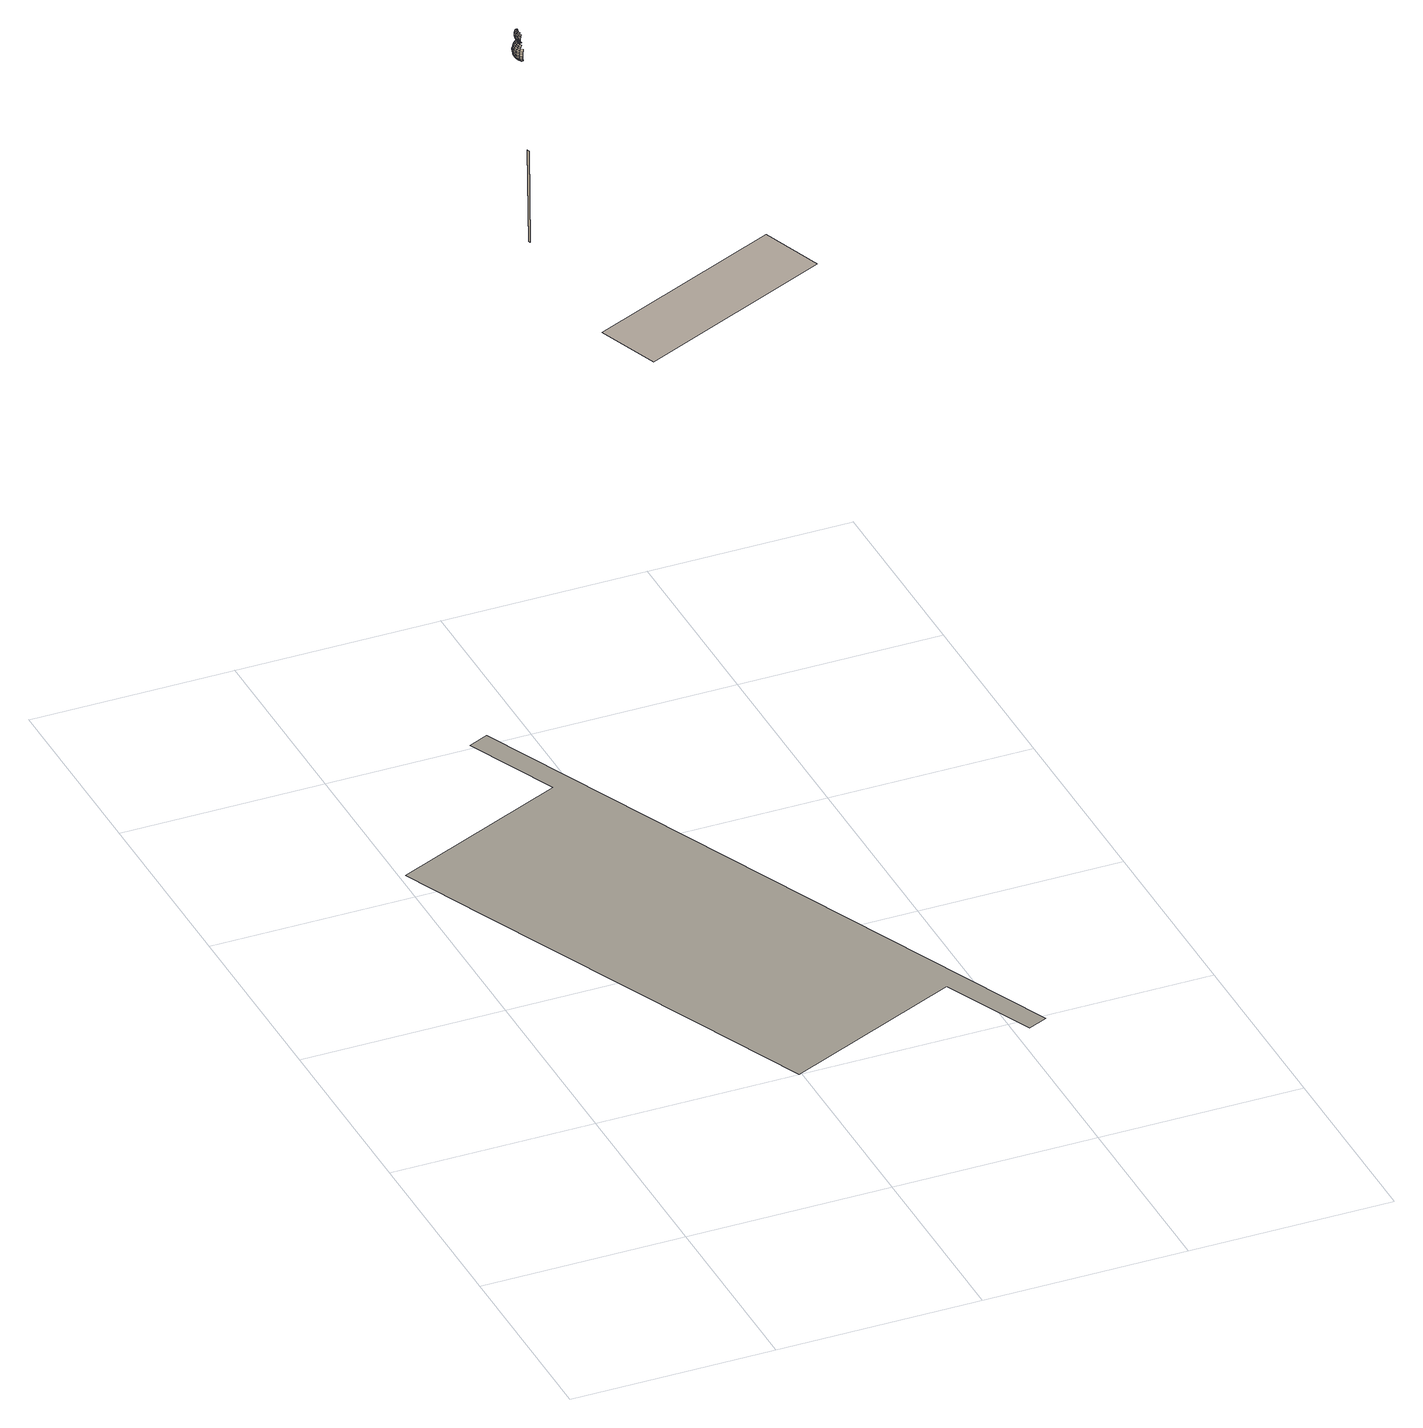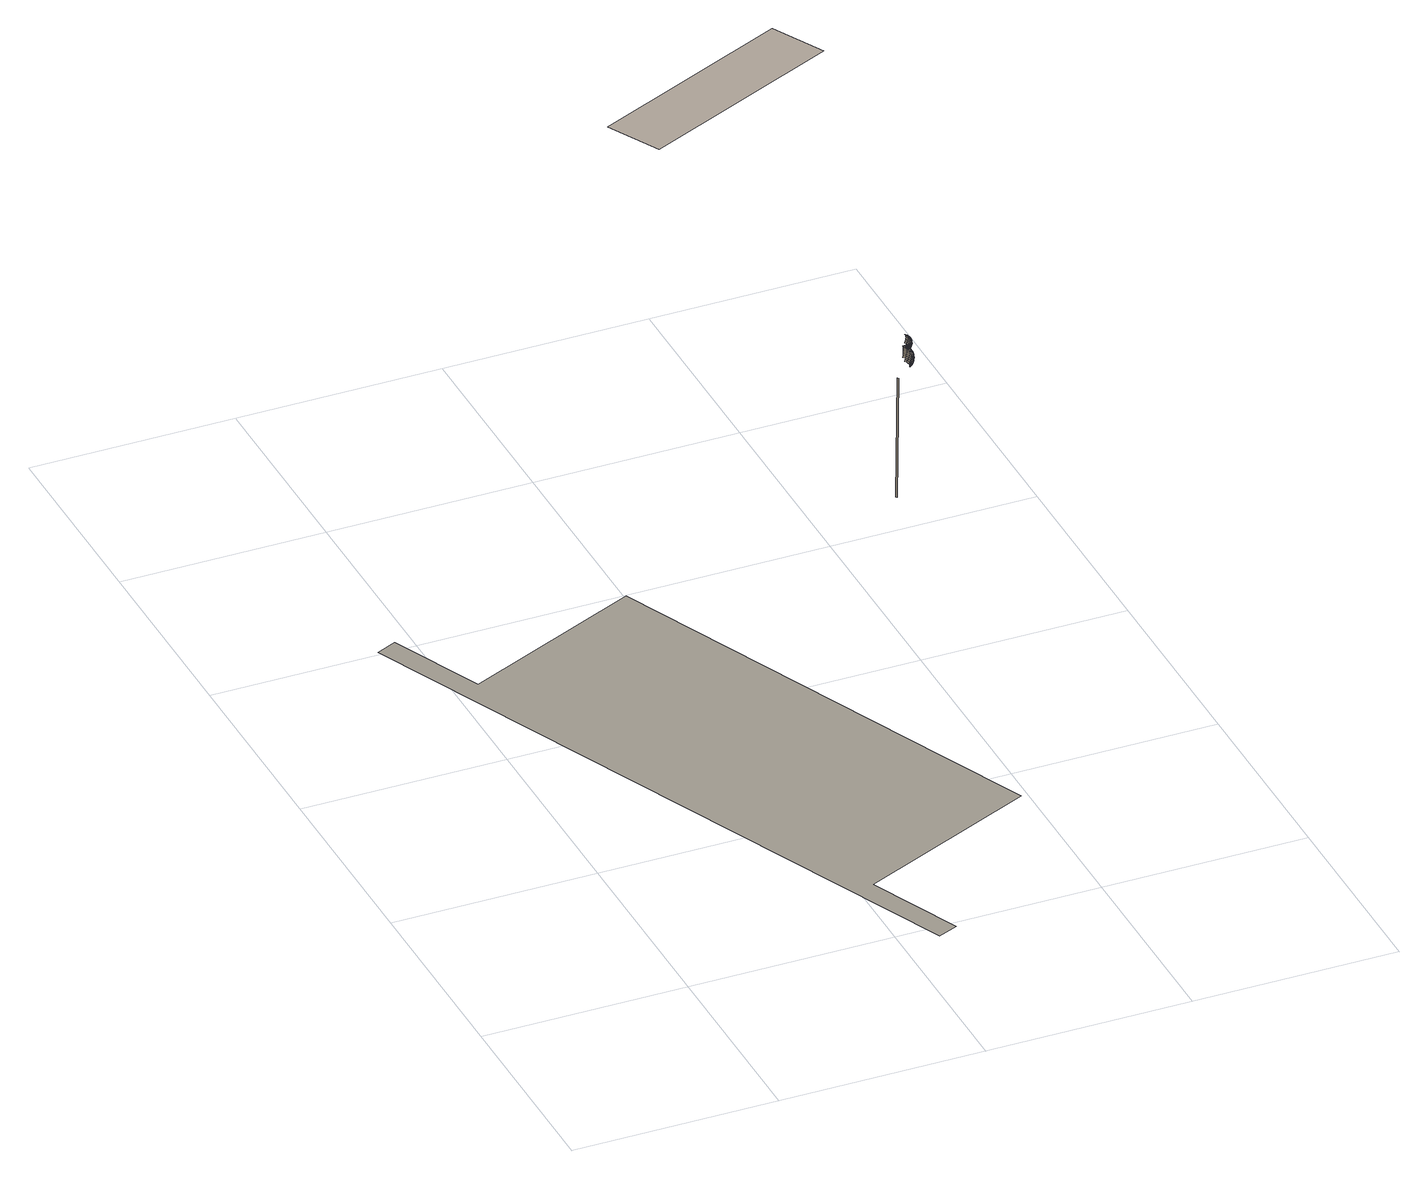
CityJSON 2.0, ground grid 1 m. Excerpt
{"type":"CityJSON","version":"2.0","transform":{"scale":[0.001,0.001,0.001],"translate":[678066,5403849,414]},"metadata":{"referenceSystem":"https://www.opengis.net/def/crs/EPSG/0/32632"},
"CityObjects":{
"building1":{"type":"Building","attributes":{"name":"building","dataAvailable":"Sufficient","opendrive_identifier_modelDate":"13-06-17","opendrive_identifier_modelName":"892_SAVe_Ingolstadt","opendrive_identifier_modelVendor":"3D Mapping Solutions","opendrive_identifier_roadObjectName":"building","opendrive_identifier_sourceFileName":"2019-11-29_SAVe_Ingolstadt_Prio5","opendrive_roadObject_dynamic":"false","opendrive_roadObject_orientation":"none","opendrive_roadObject_type":"BUILDING","opendrive_road_length":"211.9635830812","opendrive_road_rule":"RIGHTHANDTRAFFIC","measuredHeight":13.14},"children":["building1-1"],"geometry":[{"type":"MultiSurface","lod":"3","boundaries":[[[0,1,2,3]],[[4,5,6,7,8,9,10,11,12,13]]],"semantics":{"surfaces":[{"type":"OuterCeilingSurface"},{"type":"OuterFloorSurface"}],"values":[0,1]}}]},
"building1-1":{"type":"BuildingInstallation","attributes":{"@cityeditor:layer":"Unclassified.LoD3","relationToConstruction":"outside"},"parents":["building1"],"geometry":[{"type":"MultiSurface","lod":"3","boundaries":[[[14,15,16,17]],[[18,19,20,21]],[[19,22,23,20]],[[24,18,21,25]],[[22,26,27,23]],[[28,29,19,18]],[[29,30,22,19]],[[20,23,31,32]],[[21,20,32,33]],[[30,34,26,22]],[[35,28,18,24]],[[36,24,25,37]],[[26,38,39,27]],[[25,21,33,40]],[[23,27,41,31]],[[42,35,24,36]],[[34,43,38,26]],[[37,25,40,44]],[[27,39,45,41]],[[46,36,37,47]],[[38,48,49,39]],[[50,51,29,28]],[[51,52,30,29]],[[53,42,36,46]],[[43,54,48,38]],[[55,56,57,58]],[[59,50,28,35]],[[52,60,34,30]],[[61,55,58,62]],[[39,49,63,45]],[[47,37,44,64]],[[56,65,66,57]],[[32,31,67,68]],[[33,32,68,69]],[[70,71,56,55]],[[72,70,55,61]],[[73,61,62,74]],[[75,59,35,42]],[[60,76,43,34]],[[77,46,47,78]],[[48,79,80,49]],[[58,57,81,82]],[[71,83,65,56]],[[40,33,69,84]],[[31,41,85,67]],[[62,58,82,86]],[[87,72,61,73]],[[65,88,89,66]],[[57,66,90,81]],[[91,53,46,77]],[[54,92,79,48]],[[74,62,86,93]],[[44,40,84,94]],[[41,45,95,85]],[[96,73,74,97]],[[78,47,64,98]],[[49,80,99,63]],[[83,100,88,65]],[[76,101,54,43]],[[102,75,42,53]],[[66,89,103,90]],[[104,87,73,96]],[[88,105,106,89]],[[97,74,93,107]],[[45,63,108,95]],[[64,44,94,109]],[[110,77,78,111]],[[100,112,105,88]],[[113,96,97,114]],[[89,106,115,103]],[[82,81,116,117]],[[118,91,77,110]],[[79,119,120,121,122,80]],[[86,82,117,123]],[[124,104,96,113]],[[111,78,98,125]],[[81,90,126,116]],[[92,127,128,120,119,79]],[[93,86,123,129]],[[114,97,107,130]],[[63,99,131,108]],[[98,64,109,132]],[[80,122,121,133,134,99]],[[105,135,136,106]],[[137,113,114,138]],[[90,103,139,126]],[[120,140,141,121]],[[142,137,138,143]],[[140,144,145,141]],[[146,142,143,147]],[[107,93,129,148]],[[68,67,149,150]],[[69,68,150,151]],[[138,114,130,152]],[[153,146,147,154]],[[144,155,156,145]],[[106,136,157,115]],[[158,153,154,159]],[[155,160,161,156]],[[162,158,159,163]],[[160,162,163,161]],[[67,85,164,149]],[[84,69,151,165]],[[143,138,152,166]],[[121,141,167,133]],[[147,143,166,168]],[[141,145,169,167]],[[103,115,170,139]],[[154,147,168,171]],[[145,156,172,169]],[[85,95,173,164]],[[94,84,165,174]],[[125,98,132,175]],[[161,163,176,177]],[[156,161,177,172]],[[159,154,171,178]],[[163,159,178,176]],[[130,107,148,179]],[[99,134,133,180,181,131]],[[95,108,182,173]],[[109,94,174,183]],[[152,130,179,184]],[[115,157,185,170]],[[123,117,186,187]],[[133,167,188,180]],[[166,152,184,189]],[[117,116,190,186]],[[116,126,191,190]],[[129,123,187,192]],[[108,131,193,182]],[[132,109,183,194]],[[126,139,195,191]],[[148,129,192,196]],[[150,149,197,198]],[[151,150,198,199]],[[165,151,199,200]]]}]}
},
"vertices":[
[1494,2523,4302],[1618,2239,4283],[634,1806,4283],[509,2089,4302],[988,1002,885],[1874,1392,885],[2076,934,885],[2174,977,885],[814,4068,885],[716,4025,885],[917,3567,885],[31,3177,885],[218,2752,885],[741,1562,885],
[1032,4096,3917],[1082,4196,3360],[1078,4205,3362],[1028,4106,3919],[1095,4383,4235],[1094,4383,4243],[1090,4399,4243],[1091,4399,4235],[1095,4383,4251],[1091,4399,4251],[1097,4384,4227],[1093,4400,4227],[1097,4384,4259],[1093,4400,4259],[1104,4370,4235],[1103,4369,4243],[1104,4370,4251],[1092,4416,4251],[1091,4416,4243],[1092,4416,4235],[1105,4371,4259],[1105,4371,4227],[1100,4386,4219],[1096,4400,4219],[1100,4386,4266],[1096,4400,4266],[1094,4416,4227],[1094,4416,4259],[1108,4373,4219],[1108,4373,4266],[1097,4416,4219],[1097,4416,4266],[1104,4387,4212],[1100,4401,4212],[1104,4387,4273],[1100,4401,4273],[1117,4359,4235],[1117,4358,4243],[1117,4359,4251],[1112,4375,4212],[1112,4375,4273],[1104,4387,4320],[1104,4387,4327],[1100,4401,4327],[1100,4401,4320],[1118,4360,4227],[1118,4360,4259],[1104,4388,4314],[1101,4401,4314],[1101,4416,4273],[1101,4416,4212],[1106,4388,4333],[1102,4402,4333],[1098,4433,4251],[1097,4434,4243],[1098,4433,4235],[1111,4375,4320],[1112,4375,4327],[1112,4376,4314],[1107,4389,4308],[1103,4402,4308],[1120,4363,4219],[1120,4363,4266],[1109,4390,4206],[1105,4402,4206],[1109,4390,4279],[1105,4402,4279],[1101,4416,4327],[1101,4416,4320],[1113,4376,4333],[1100,4433,4227],[1100,4433,4259],[1102,4416,4314],[1114,4377,4308],[1109,4389,4338],[1105,4402,4338],[1103,4416,4333],[1116,4378,4206],[1116,4378,4279],[1104,4416,4308],[1102,4432,4219],[1102,4432,4266],[1110,4390,4303],[1107,4403,4303],[1106,4416,4206],[1106,4416,4279],[1116,4378,4338],[1123,4366,4273],[1123,4366,4212],[1106,4416,4338],[1117,4379,4303],[1113,4391,4343],[1110,4403,4343],[1108,4416,4303],[1106,4431,4273],[1106,4431,4212],[1115,4392,4201],[1112,4404,4201],[1119,4381,4343],[1115,4392,4299],[1112,4404,4299],[1110,4416,4343],[1107,4431,4327],[1106,4431,4320],[1121,4382,4201],[1115,4392,4284],[1116,4393,4285],[1113,4404,4285],[1112,4404,4284],[1107,4431,4314],[1121,4382,4299],[1112,4416,4201],[1108,4431,4333],[1121,4382,4284],[1122,4383,4285],[1109,4430,4308],[1112,4416,4299],[1111,4430,4279],[1111,4430,4206],[1113,4416,4285],[1112,4416,4284],[1118,4393,4346],[1115,4404,4346],[1116,4393,4298],[1113,4404,4298],[1111,4430,4338],[1117,4393,4286],[1114,4404,4286],[1117,4393,4297],[1114,4404,4297],[1117,4393,4288],[1114,4404,4288],[1117,4393,4296],[1114,4404,4296],[1113,4429,4303],[1109,4449,4251],[1108,4449,4243],[1109,4449,4235],[1113,4416,4298],[1118,4393,4294],[1115,4404,4294],[1118,4393,4289],[1115,4404,4289],[1116,4416,4346],[1118,4394,4293],[1115,4404,4293],[1118,4394,4290],[1115,4404,4290],[1118,4394,4292],[1115,4404,4292],[1110,4448,4259],[1110,4448,4227],[1114,4416,4297],[1114,4416,4286],[1115,4416,4296],[1115,4416,4288],[1115,4429,4343],[1116,4416,4294],[1116,4416,4289],[1113,4447,4266],[1113,4447,4219],[1117,4428,4201],[1116,4416,4292],[1116,4416,4290],[1116,4416,4293],[1117,4428,4299],[1118,4428,4285],[1117,4428,4284],[1116,4445,4273],[1116,4445,4212],[1118,4428,4298],[1120,4428,4346],[1116,4445,4320],[1116,4444,4314],[1119,4428,4286],[1119,4428,4297],[1116,4445,4327],[1117,4444,4333],[1118,4443,4308],[1120,4442,4279],[1120,4442,4206],[1120,4442,4338],[1121,4442,4303],[1123,4462,4251],[1123,4463,4243],[1123,4462,4235],[1124,4461,4227]
]}
